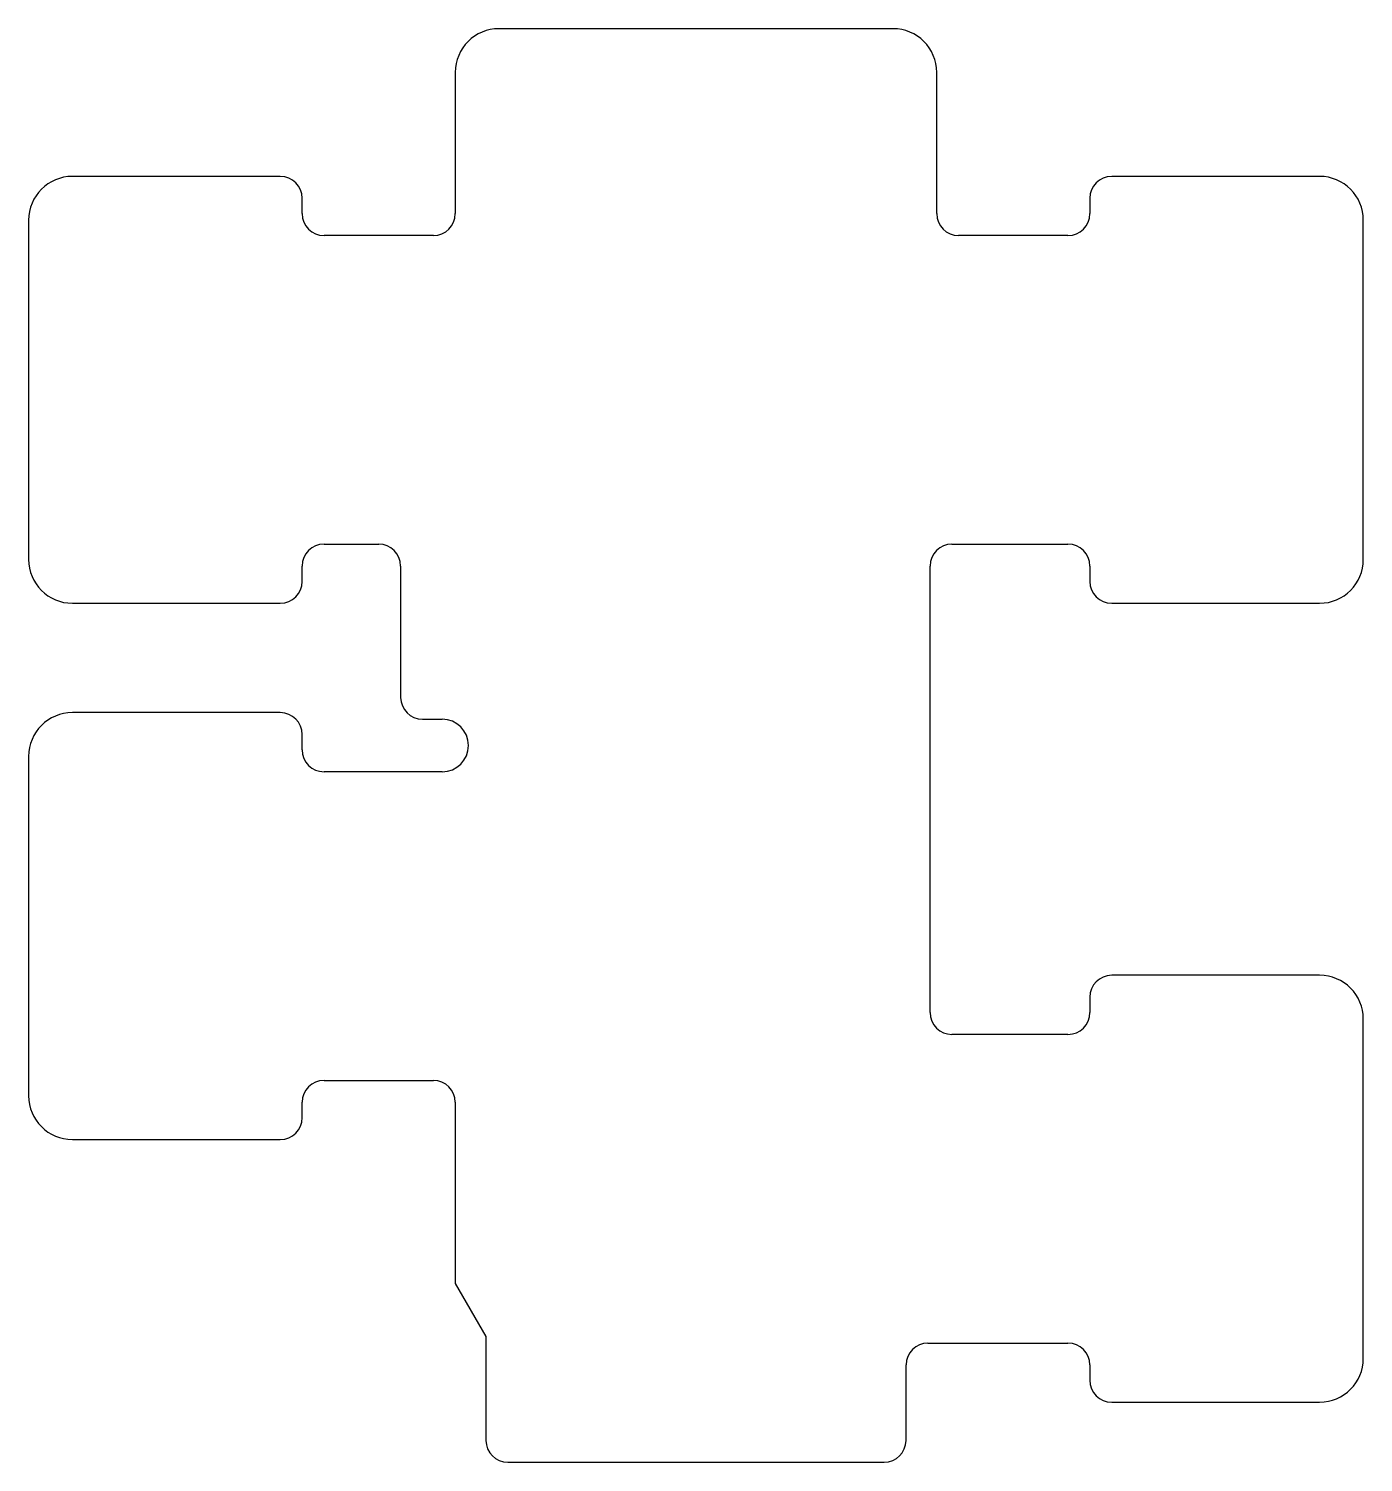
# Model space of a CAD drawing. Extents: x 2488.1 to 2549.1, y -192.4 to -126.9.
import ezdxf

# ---------------------------------------------------------------- set-up
doc = ezdxf.new("R2010")
doc.units = 0
doc.header["$LTSCALE"] = 15
doc.layers.get('0').update_dxf_attribs({"linetype": 'CONTINUOUS'})

msp = doc.modelspace()

# ---------------------------------------------------------------- linework, layer by layer
at = {"ltscale": 0.05}
for p, q in [((2527.646, -126.947), (2509.646, -126.947)), ((2507.646, -128.947), (2507.646, -135.397)), ((2529.646, -135.397), (2529.646, -128.947)), ((2499.646, -133.697), (2490.146, -133.697)), ((2547.146, -133.697), (2537.646, -133.697)), ((2500.646, -135.397), (2500.646, -134.697)), ((2536.646, -134.697), (2536.646, -135.397)), ((2488.146, -135.697), (2488.146, -151.197)), ((2549.146, -151.197), (2549.146, -135.697)), ((2506.646, -136.397), (2501.646, -136.397)), ((2535.646, -136.397), (2530.646, -136.397)), ((2501.646, -150.497), (2504.146, -150.497)), ((2530.346, -150.497), (2535.646, -150.497)), ((2500.646, -152.197), (2500.646, -151.497)), ((2505.146, -151.497), (2505.146, -157.497)), ((2529.346, -171.897), (2529.346, -151.497)), ((2536.646, -151.497), (2536.646, -152.197)), ((2490.146, -153.197), (2499.646, -153.197)), ((2537.646, -153.197), (2547.146, -153.197)), ((2499.646, -158.197), (2490.146, -158.197)), ((2506.146, -158.497), (2507.046, -158.497)), ((2500.646, -159.897), (2500.646, -159.197)), ((2488.146, -160.197), (2488.146, -175.697)), ((2507.046, -160.897), (2501.646, -160.897)), ((2547.146, -170.197), (2537.646, -170.197)), ((2536.646, -171.197), (2536.646, -171.897)), ((2549.146, -187.697), (2549.146, -172.197)), ((2535.646, -172.897), (2530.346, -172.897)), ((2501.646, -174.997), (2506.646, -174.997)), ((2500.646, -176.697), (2500.646, -175.997)), ((2507.646, -175.997), (2507.646, -184.272)), ((2490.146, -177.697), (2499.646, -177.697)), ((2507.646, -184.272), (2509.046, -186.697)), ((2509.046, -186.697), (2509.046, -191.447)), ((2529.246, -186.997), (2535.646, -186.997)), ((2528.246, -191.447), (2528.246, -187.997)), ((2536.646, -187.997), (2536.646, -188.697)), ((2537.646, -189.697), (2547.146, -189.697)), ((2510.046, -192.447), (2527.246, -192.447))]:
    msp.add_line(p, q, dxfattribs=at)
for centre, radius, start, end in [((2509.646, -128.947), 2, 90, 180), ((2527.646, -128.947), 2, 0, 90), ((2490.146, -135.697), 2, 90, 180), ((2499.646, -134.697), 1, 0, 90), ((2537.646, -134.697), 1, 90, 180), ((2547.146, -135.697), 2, 360, 90), ((2501.646, -135.397), 1, 180, 270), ((2506.646, -135.397), 1, 270, 360), ((2530.646, -135.397), 1, 180, 270), ((2535.646, -135.397), 1, 270, 0), ((2501.646, -151.497), 1, 90, 180), ((2504.146, -151.497), 1, 0, 90), ((2530.346, -151.497), 1, 90, 180), ((2535.646, -151.497), 1, 0, 90), ((2490.146, -151.197), 2, 180, 270), ((2547.146, -151.197), 2, 270, 0), ((2499.646, -152.197), 1, 270, 0), ((2537.646, -152.197), 1, 180, 270), ((2506.146, -157.497), 1, 180, 270), ((2490.146, -160.197), 2, 90, 180), ((2499.646, -159.197), 1, 0, 90), ((2507.046, -159.697), 1.2, 270, 90), ((2501.646, -159.897), 1, 180, 270), ((2537.646, -171.197), 1, 90, 180), ((2547.146, -172.197), 2, 360, 90), ((2530.346, -171.897), 1, 180, 270), ((2535.646, -171.897), 1, 270, 0), ((2501.646, -175.997), 1, 90, 180), ((2506.646, -175.997), 1, 0, 90), ((2490.146, -175.697), 2, 180, 270), ((2499.646, -176.697), 1, 270, 0), ((2529.246, -187.997), 1, 90, 180), ((2535.646, -187.997), 1, 0, 90), ((2547.146, -187.697), 2, 270, 0), ((2537.646, -188.697), 1, 180, 270), ((2510.046, -191.447), 1, 180, 270), ((2527.246, -191.447), 1, 270, 0)]:
    msp.add_arc(centre, radius, start, end, dxfattribs=at)

doc.saveas('drawing.dxf')
